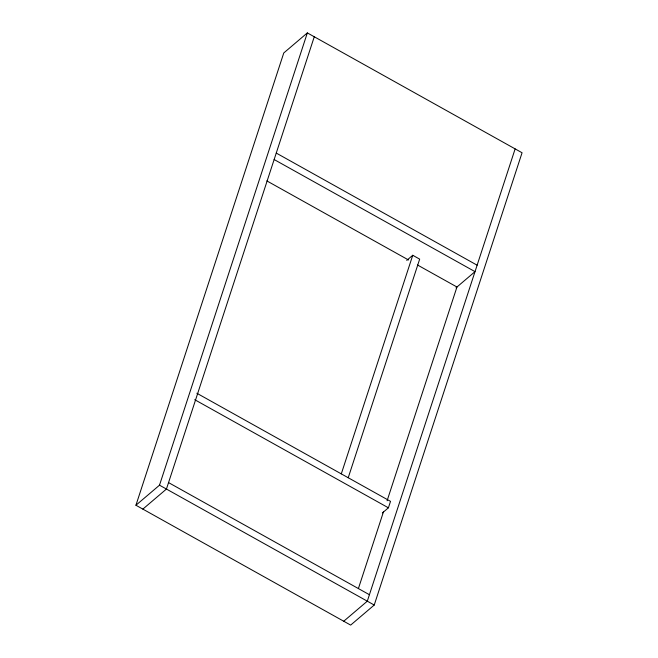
<?xml version="1.0" encoding="UTF-8"?>
<svg xmlns="http://www.w3.org/2000/svg" width="658" height="658" viewBox="0 0 658 658"><rect width="100%" height="100%" fill="white"/><g stroke="black" fill="none" stroke-linecap="round" stroke-linejoin="round"><path stroke-width="0.99" d="M135.935 505.245L283.771 52.961L307.344 32.9L522.065 152.755L374.229 605.039L350.656 625.1L135.935 505.245L159.507 485.185L307.344 32.9M314.269 36.766L166.433 489.059L142.86 509.111M341.296 473.875L412.747 255.271L419.672 259.137L348.222 477.741M358.38 588.606L383.581 511.496M387.093 500.763L456.956 287.011L417.501 264.993M382.388 512.936L388.409 507.811L390.515 501.347L196.824 393.237M515.14 148.889L367.304 601.173L343.731 621.234M406.726 260.395L412.747 255.271M456.002 287.826L475.01 271.647L274.139 159.532M276.253 153.067L477.124 265.19M266.852 180.901L408.536 259.984M194.71 399.694L388.409 507.811M168.547 482.594L369.418 594.717M159.507 485.185L374.229 605.039"/></g></svg>
